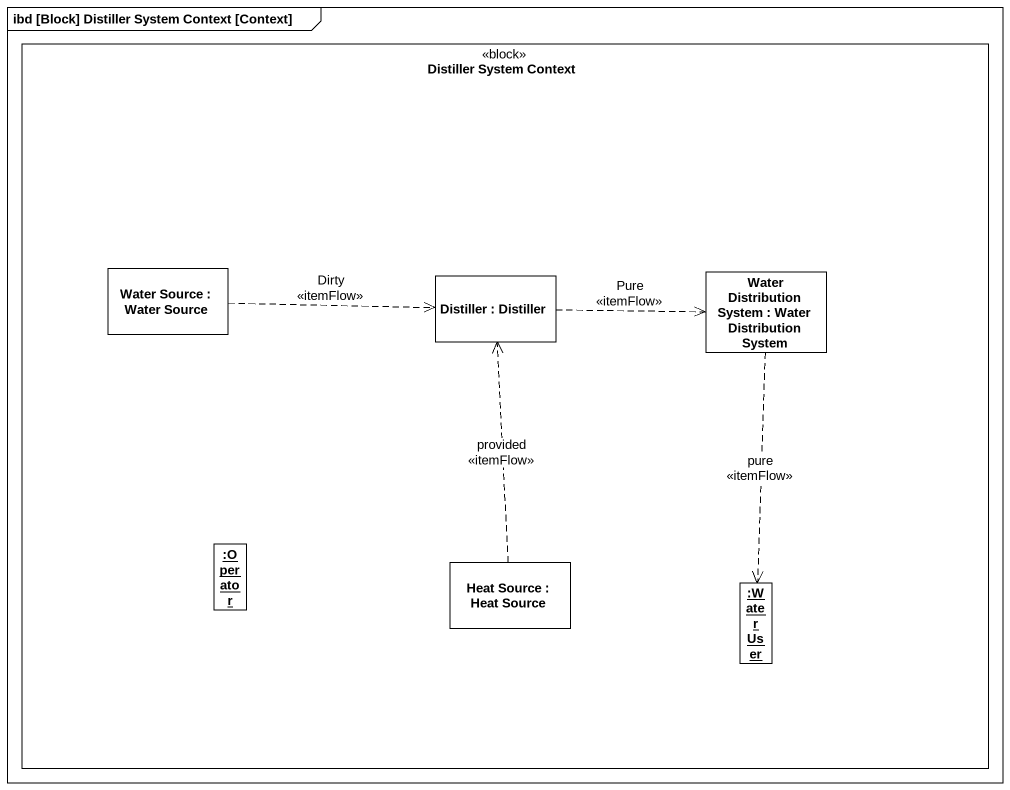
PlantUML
@startuml
mainframe ibd [Block] Distiller System Context [Context]
allowmixing
hide circle
hide empty members
rectangle "Distiller System Context" as Distiller_System_Context <<block>> {
  rectangle "Water Source : Water Source" as Water_Source
  rectangle "Distiller : Distiller" as Distiller
  rectangle "Water Distribution System : Water Distribution System" as Water_Distribution_System
  object ":Operator" as Operator
  rectangle "Heat Source : Heat Source" as Heat_Source
  object ":Water User" as Water_User
}
Water_Source .right.> Distiller : Dirty\n<<itemFlow>>
Distiller .right.> Water_Distribution_System : Pure\n<<itemFlow>>
Water_Distribution_System ..> Water_User : pure\n<<itemFlow>>
Heat_Source .up.> Distiller : provided\n<<itemFlow>>
@enduml
